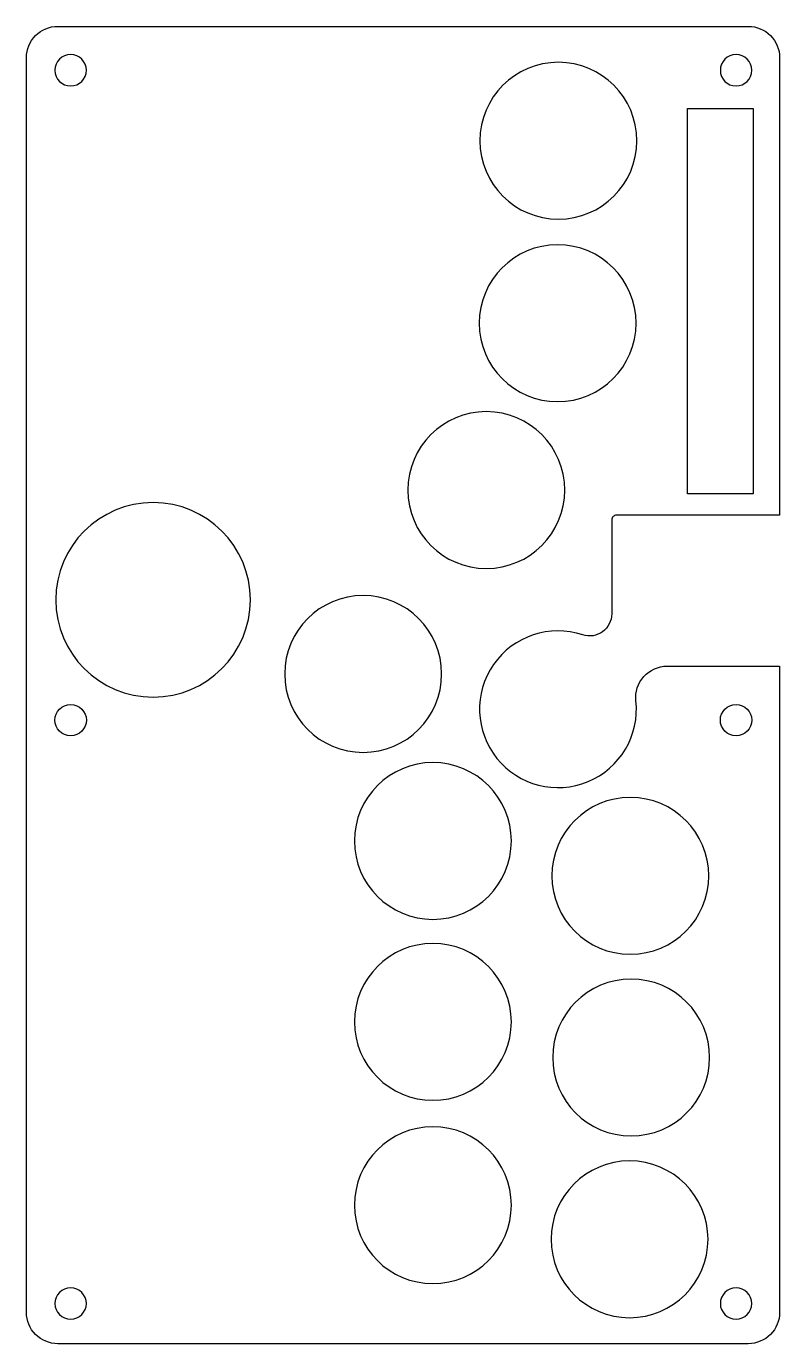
# Model space of a CAD drawing. Header units: millimetres. Extents: x -211 to -91, y -224 to -14.
import ezdxf

# ---------------------------------------------------------------- set-up
doc = ezdxf.new("R2010")
doc.units = ezdxf.units.MM
doc.layers.get('0').update_dxf_attribs({"linetype": 'CONTINUOUS'})

msp = doc.modelspace()

# ---------------------------------------------------------------- linework, layer by layer
msp.add_lwpolyline([(-90.63, -218.59, -0.414214), (-95.63, -223.59), (-205.63, -223.59, -0.414214), (-210.63, -218.59), (-210.63, -18.59, -0.414214), (-205.63, -13.59), (-95.63, -13.59, -0.414214), (-90.63, -18.59), (-90.63, -91.52), (-116.64, -91.52, 0.414214), (-117.39, -92.27), (-117.39, -107.26, -0.511734), (-122, -110.59, 3.405139), (-113.52, -121.11, -0.445593), (-108.55, -115.58), (-90.63, -115.56)], format="xyb", close=True)
msp.add_lwpolyline([(-105.32, -26.66), (-94.83, -26.66), (-94.83, -88.11), (-105.32, -88.11)], close=True)
at = {"extrusion": (1.23603e-32, -1.22465e-16, -1)}
for centre, radius in [((203.58, -20.59), 2.5), ((97.58, -20.59), 2.5), ((125.88, -31.82), 12.5), ((126, -60.91), 12.5), ((137.36, -87.51), 12.5), ((190.45, -105.01), 15.5), ((156.98, -116.83), 12.5), ((145.87, -143.45), 12.5), ((114.42, -149.01), 12.5), ((145.87, -172.29), 12.5), ((114.29, -177.97), 12.5), ((145.87, -201.51), 12.5), ((114.54, -206.95), 12.5), ((203.58, -217.19), 2.5), ((97.58, -217.19), 2.5)]:
    msp.add_circle(centre, radius, dxfattribs=at)
for centre in [(-203.58, -124.19), (-97.58, -124.19)]:
    msp.add_circle(centre, 2.5)

doc.saveas('drawing.dxf')
